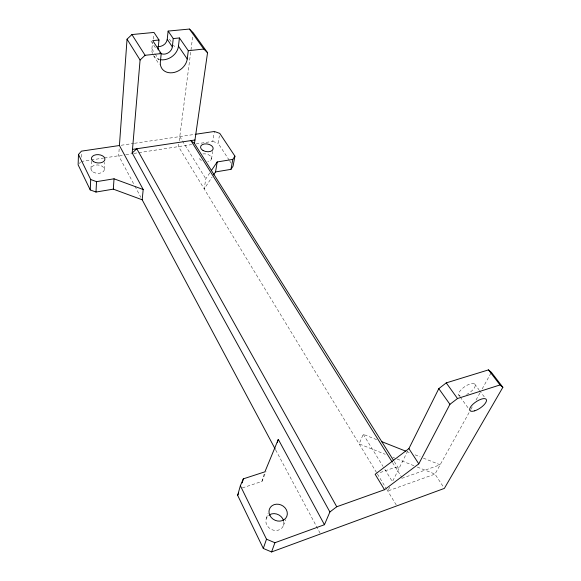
<?xml version="1.0" encoding="UTF-8"?>
<svg xmlns="http://www.w3.org/2000/svg" width="581" height="581" viewBox="0 0 581 581"><rect width="100%" height="100%" fill="white"/><g stroke="black" fill="none" stroke-linecap="round" stroke-linejoin="round"><path stroke-width="0.44" stroke-dasharray="2.9 2.18" d="M81.238 157.175L81.391 152.861M90.977 169.02L91.326 161.264M104.326 169.202L104.725 162.324M119.17 148.932L118.684 155.752L134.487 185.375M152.476 53.575A14.235 11.395 -35.5 0 1 151.91 48.957L152.534 42.282M153.34 39.08L153.812 34.105M178.81 144.11L178.49 146.615L376.967 473.246M179.238 140.769L192.732 36.312M209.77 172.949L205.797 178.81L204.178 188.89L212.072 177.103M196.066 143.928L212.769 141.379L214.367 131.473M211.52 158.896L212.74 151.423M229.219 160.203L218.122 143.267L219.357 135.852M242.313 487.924L261.915 481.453L264.66 472.622M266.33 518.419L268.052 513.27M283.455 525.58L285.627 519.625M261.915 481.453L266.011 471.511M376.619 439.614L363.241 434.312L359.138 443.906L385.268 454.306M389.706 487.118L387.759 491.01L434.995 474.103L470.363 410.266M407.695 451.03L392.422 481.671L383.475 467.153M470.806 409.474L472.556 406.315M476.057 399.989L480.436 392.088M482.186 388.929L490.945 373.125M79.314 163.501L80.498 162.164M401.798 478.352L440.158 464.785L423.433 458.162M380.235 472.527L395.465 467.255L398.827 468.809L394.012 461.14M81.086 161.489L103.462 158.076M104.362 157.938L124.93 154.793M125.823 154.655L132.962 153.566M133.855 153.428L191.672 144.596M121.189 145.257L133.615 143.42M134.509 143.289L194.86 134.364M212.769 141.379L218.122 143.267M407.55 451.865L409.22 452.526M415.074 454.85L420.092 456.833M392.85 457.327L396.227 458.67M397.07 459.005L413.926 465.715M417.296 467.059L434.995 474.103L443.869 487.641M474.662 383.968L478.947 389.713M479.478 390.432L484.83 397.615M458.707 394.906L459.753 396.358M460.275 397.077L468.649 408.668M169.42 39.116L171.46 42.115M173.501 45.107L174.525 46.611M229.706 160.937L231.151 163.152M150.966 40.953L155.933 48.535M151.91 48.957L154.728 53.285M155.192 54.011L158.947 59.792M153.58 55.66L159.194 64.338M392.574 462.643L401.776 477.328M179.783 136.593L205.797 178.81M363.241 434.312L383.01 466.39M377.439 474.023L386.358 488.694M386.823 489.463L396.801 505.891M134.915 186.174L140.9 197.38M275.663 449.941L320.073 533.155M202.885 153.936A6.318 3.878 9.4 0 1 211.07 156.863A6.318 3.878 9.4 0 1 207.744 161.649M201.498 160.516A6.318 3.878 9.4 0 1 199.087 156.645M283.739 521.273A9.296 8.163 28.6 0 1 278.154 530.199A9.296 8.163 28.6 0 1 267.115 525.594A9.296 8.163 28.6 0 1 268.952 515.107M159.811 59.603A14.235 11.395 -35.5 0 1 153.958 56.161M460.413 396.133A9.746 3.864 -34.3 0 1 463.449 387.607A9.746 3.864 -34.3 0 1 475.127 384.542A9.746 3.864 -34.3 0 1 466.659 394.499M93.192 172.056A6.696 4.19 4.2 0 0 104.188 170.284A6.696 4.19 4.2 0 0 95.567 165.055A6.696 4.19 4.2 0 0 93.192 172.056"/><path stroke-width="0.87" d="M142.178 199.784L143.195 189.508L119.417 145.519L81.449 151.14L78.464 154.473L78.13 164.844L90.229 189.914L95.996 192.05L113.324 189.137L142.178 199.784L275.234 449.135M90.229 189.914L90.701 179.507L78.464 154.473M95.996 192.05L96.526 181.657L90.701 179.507M113.324 189.137L114.029 178.803L96.526 181.657M119.417 145.519L127.043 39.196L131.909 34.555L153.965 32.442L158.998 39.987L158.163 48.303A7.589 6.079 -35.5 0 0 158.235 49.988M324.445 524.716L278.314 439.389L264.907 471.823L243.345 478.846L240.367 485.723L266.497 539.183L274.907 542.734L324.445 524.716L329.892 511.97L132.199 152.963L140.079 60.025L127.043 39.196M158.998 39.987L152.694 40.619L161.22 53.575L160.356 61.956A14.474 11.388 -35.3 0 0 172.39 72.748A14.474 11.388 -35.3 0 0 187.242 58.993L188.295 50.7L179.435 37.954L173.254 38.564L168.12 31.091L189.428 29.05L193.197 32.732L207.548 52.718L194.461 143.478L393.526 460.37M159.782 52.733A7.589 6.079 -35.5 0 0 167.321 53.336A7.589 6.079 -35.5 0 0 172.332 46.836L167.241 39.334L168.12 31.091M172.332 46.836L173.254 38.564M187.242 58.993L178.461 46.204L179.435 37.954M213.554 174.896L215.529 171.947L217.221 161.946L232.799 159.397L234.927 156.166L219.771 133.376L214.367 131.473L195.746 134.233M215.529 171.947L230.969 169.347L232.799 159.397M234.927 156.166L233.083 166.093L230.969 169.347M502.87 387.302L500.023 384.942L457.508 398.53L449.926 404.325L418.785 463.863L384.506 489.725L375.159 474.285L408.901 448.605L438.8 388.638L446.252 382.886L488.483 369.886L491.381 372.334L502.87 387.302L444.363 488.396L271.574 551.95L263.295 548.442L237.658 495.332L240.367 485.723M242.204 482.862L243.345 478.846M277.29 442.642L278.314 439.389M263.295 548.442L266.497 539.183M271.574 551.95L274.907 542.734M237.658 495.332L238.646 493.051M211.259 170.749L217.221 161.946M140.079 60.025L145.09 55.289L161.22 53.575M132.199 152.963L136.789 148.758L336.748 506.755L384.506 489.725M329.892 511.97L336.748 506.755M132.504 149.404L194.962 139.992M188.295 50.7L203.764 49.051L207.548 52.718M114.029 178.803L143.195 189.508M381.637 441.604L405.879 451.205M194.461 143.478L190.917 140.602L392.095 461.873M488.483 369.886L500.023 384.942M446.252 382.886L457.508 398.53M189.428 29.05L203.764 49.051M438.8 388.638L449.926 404.325M408.901 448.605L418.785 463.863M131.909 34.555L145.09 55.289M269.569 514.715A9.296 8.163 28.6 0 1 283.543 520.547M178.461 46.204A14.235 11.395 -35.5 0 1 160.61 59.741M167.241 39.334A7.517 6.079 -35.7 0 1 157.785 46.524M474.728 410.818A9.877 3.755 -34.2 0 0 486.442 399.873A9.877 3.755 -34.2 0 0 473.014 404.187A9.877 3.755 -34.2 0 0 474.728 410.818M269.954 515.587A9.427 8.207 27.7 0 0 285.823 518.092A9.427 8.207 27.7 0 0 278.691 504.293A9.427 8.207 27.7 0 0 269.954 515.587M203.074 150.537A6.384 3.864 9.5 0 0 213.147 148.932A6.384 3.864 9.5 0 0 204.374 143.965A6.384 3.864 9.5 0 0 203.074 150.537M93.686 161.707A6.761 4.176 4.4 0 0 104.791 159.971A6.761 4.176 4.4 0 0 96.076 154.735A6.761 4.176 4.4 0 0 93.686 161.707"/></g></svg>
